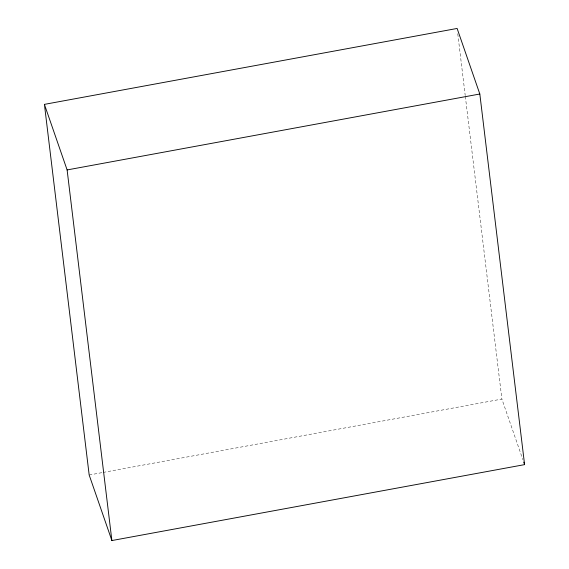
<?xml version="1.0" encoding="UTF-8"?>
<svg xmlns="http://www.w3.org/2000/svg" width="569" height="569" viewBox="0 0 569 569"><rect width="100%" height="100%" fill="white"/><g stroke="black" fill="none" stroke-linecap="round" stroke-linejoin="round"><path stroke-width="0.43" stroke-dasharray="2.85 2.13" d="M89.177 474.994L102.292 472.583M103.167 472.419L501.886 399.068L522.861 459.645M457.761 33.742L465.222 95.514M465.328 96.396L501.886 399.068"/><path stroke-width="0.85" d="M44.41 104.376L457.12 28.45L479.823 94.006L524.59 464.624L111.88 540.55L89.177 474.994L44.41 104.376L67.114 169.932L111.88 540.55M67.114 169.932L479.823 94.006M523.722 462.135L524.59 464.624"/></g></svg>
